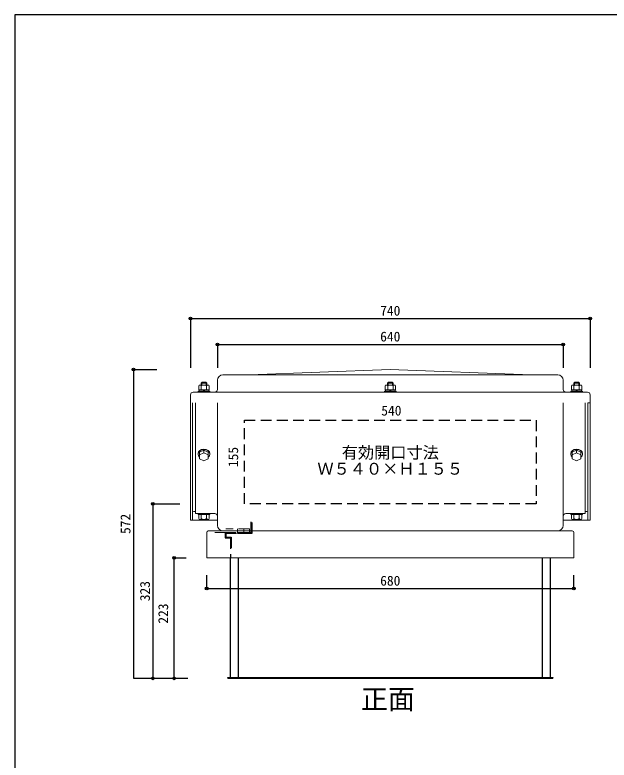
# Model space of a CAD drawing. Units: millimetres at full size, sheet at 1:10. Extents: x -4472 to 3992, y -1263 to 1497.
# Drawn here: x -8 to 1092, y 117 to 1497 of the extents above; entities that cross this region are included whole.
import ezdxf
from ezdxf.enums import TextEntityAlignment as Align

# ---------------------------------------------------------------- set-up
doc = ezdxf.new("R2010")
doc.units = ezdxf.units.MM
doc.header["$LTSCALE"] = 10
doc.header["$PDMODE"] = 32
doc.header["$PDSIZE"] = 5
doc.linetypes.add('DASHED2', pattern=[3, 2, -1])
doc.layers.add('0-0_FRP', color=7, linetype='Continuous', lineweight=18)
for name, color, linetype in [('0-1_SUS', 7, 'Continuous'), ('0-3_開口寸法', 3, 'DASHED2'), ('0-8_FRP寸法', 3, 'Continuous'), ('0-9_SUS寸法', 3, 'Continuous'), ('0-F_図面枠', 7, 'Continuous'), ('3-8', 4, 'Continuous')]:
    doc.layers.add(name, color=color, linetype=linetype)
doc.styles.add('ＭＳ ゴシック', font='')
doc.styles.get('ＭＳ ゴシック').set_extended_font_data('MS Gothic')

msp = doc.modelspace()

# ---------------------------------------------------------------- linework, layer by layer
at = {"layer": '0-0_FRP', "color": 4}
for p, q in [((376.69, 830.52), (471.69, 830.52)), ((471.69, 830.52), (901.69, 830.52)), ((996.69, 830.52), (901.69, 830.52)), ((345.89, 811.62), (345.89, 816.02)), ((366.69, 803.52), (366.69, 820.52)), ((690.98, 811.62), (690.98, 816.02)), ((1006.69, 803.52), (1006.69, 820.52)), ((1035.89, 811.62), (1035.89, 816.02)), ((316.69, 793.52), (316.69, 778.52)), ((321.69, 798.52), (341.69, 798.52)), ((361.69, 798.52), (341.69, 798.52)), ((361.69, 798.52), (1011.69, 798.52)), ((1011.69, 798.52), (1051.69, 798.52)), ((1056.69, 793.52), (1056.69, 778.52)), ((316.69, 780.52), (316.69, 576.32)), ((320.69, 574.52), (320.69, 778.52)), ((325.69, 575.52), (325.69, 778.52)), ((366.69, 778.52), (366.69, 746.52)), ((1006.69, 778.52), (1006.69, 746.52)), ((1047.69, 575.52), (1047.69, 778.52)), ((1056.69, 778.52), (1052.69, 778.52)), ((1056.69, 778.52), (1052.69, 778.52)), ((1052.69, 574.52), (1052.69, 778.52)), ((1056.69, 780.52), (1056.69, 576.32)), ((366.69, 746.52), (366.69, 595.52)), ((1006.69, 746.52), (1006.69, 595.52)), ((366.69, 595.52), (366.69, 551.52)), ((1006.69, 595.52), (1006.69, 551.52)), ((316.69, 578.32), (316.69, 561.52)), ((320.69, 576.52), (320.69, 561.52)), ((322.64, 577.52), (325.69, 577.52)), ((325.69, 577.52), (325.69, 573.52)), ((341.69, 573.52), (325.69, 573.52)), ((361.69, 573.52), (341.69, 573.52)), ((361.69, 573.52), (341.69, 573.52)), ((1011.69, 573.52), (1031.69, 573.52)), ((1031.69, 573.52), (1047.69, 573.52)), ((1047.69, 577.52), (1047.69, 573.52)), ((1050.69, 577.52), (1047.69, 577.52)), ((1056.69, 578.32), (1056.69, 561.52)), ((316.69, 561.52), (320.69, 561.52)), ((320.69, 561.52), (366.69, 561.52)), ((1056.69, 561.52), (1052.69, 561.52)), ((346.69, 538.52), (346.69, 491.52)), ((349.69, 541.52), (376.69, 541.52)), ((356.69, 541.52), (425.69, 541.52)), ((376.69, 541.52), (403.69, 541.52)), ((376.69, 541.52), (403.69, 541.52)), ((376.69, 541.52), (403.69, 541.52)), ((376.69, 541.52), (403.69, 541.52)), ((415.69, 541.52), (425.69, 541.52)), ((415.69, 541.52), (425.69, 541.52)), ((957.69, 541.52), (947.69, 541.52)), ((996.69, 541.52), (969.69, 541.52)), ((1023.69, 541.52), (996.69, 541.52)), ((1026.69, 538.52), (1026.69, 491.52)), ((1026.69, 491.52), (346.69, 491.52))]:
    msp.add_line(p, q, dxfattribs=at)
at = {"layer": '0-0_FRP'}
for p, q in [((336.69, 815.22), (346.69, 815.22)), ((336.69, 815.22), (336.69, 811.62)), ((346.69, 815.22), (345.19, 816.72)), ((346.69, 811.62), (346.69, 815.22)), ((681.78, 815.22), (691.78, 815.22)), ((681.78, 815.22), (681.78, 811.62)), ((691.78, 815.22), (690.28, 816.72)), ((691.78, 811.62), (691.78, 815.22)), ((1026.69, 815.22), (1026.69, 811.62)), ((1026.69, 815.22), (1036.69, 815.22)), ((1036.69, 815.22), (1035.19, 816.72)), ((1036.69, 811.62), (1036.69, 815.22)), ((331.88, 802.62), (331.88, 810.2)), ((351.51, 802.62), (331.88, 802.62)), ((332.49, 800.12), (332.49, 802.62)), ((341.45, 802.62), (332.76, 802.62)), ((349.05, 811.62), (334.33, 811.62)), ((336.79, 802.62), (336.79, 810.2)), ((340.05, 800.12), (341.19, 802.62)), ((343.34, 802.62), (342.2, 800.12)), ((351.16, 802.62), (343.6, 802.62)), ((346.6, 802.62), (346.6, 810.2)), ((350.89, 802.62), (350.89, 800.12)), ((351.51, 802.62), (351.51, 810.2)), ((676.96, 802.62), (676.96, 810.2)), ((696.59, 802.62), (676.96, 802.62)), ((677.58, 800.12), (677.58, 802.62)), ((686.54, 802.62), (677.84, 802.62)), ((694.14, 811.62), (679.42, 811.62)), ((681.87, 802.62), (681.87, 810.2)), ((685.13, 800.12), (686.27, 802.62)), ((688.42, 802.62), (687.28, 800.12)), ((696.24, 802.62), (688.69, 802.62)), ((691.69, 802.62), (691.69, 810.2)), ((695.98, 802.62), (695.98, 800.12)), ((696.59, 802.62), (696.59, 810.2)), ((1021.88, 802.62), (1021.88, 810.2)), ((1041.51, 802.62), (1021.88, 802.62)), ((1022.49, 800.12), (1022.49, 802.62)), ((1031.45, 802.62), (1022.76, 802.62)), ((1039.05, 811.62), (1024.33, 811.62)), ((1026.79, 802.62), (1026.79, 810.2)), ((1030.05, 800.12), (1031.19, 802.62)), ((1033.34, 802.62), (1032.2, 800.12)), ((1041.16, 802.62), (1033.6, 802.62)), ((1036.6, 802.62), (1036.6, 810.2)), ((1040.89, 802.62), (1040.89, 800.12)), ((1041.51, 802.62), (1041.51, 810.2)), ((350.69, 800.12), (330.69, 800.12)), ((330.69, 800.12), (330.69, 798.52)), ((340.31, 800.12), (332.76, 800.12)), ((352.69, 800.12), (342.46, 800.12)), ((352.69, 800.12), (352.69, 798.52)), ((695.78, 800.12), (675.78, 800.12)), ((675.78, 800.12), (675.78, 798.52)), ((685.4, 800.12), (677.84, 800.12)), ((697.78, 800.12), (687.55, 800.12)), ((697.78, 800.12), (697.78, 798.52)), ((1020.69, 800.12), (1020.69, 798.52)), ((1040.69, 800.12), (1020.69, 800.12)), ((1030.31, 800.12), (1022.76, 800.12)), ((1042.69, 800.12), (1032.46, 800.12)), ((1042.69, 800.12), (1042.69, 798.52)), ((333.69, 687.4), (341.69, 691.13)), ((341.69, 691.13), (341.69, 686.22)), ((341.69, 691.13), (349.69, 687.4)), ((1023.69, 687.4), (1031.69, 691.13)), ((1031.69, 691.13), (1031.69, 686.22)), ((1031.69, 691.13), (1039.69, 687.4)), ((333.69, 682.48), (341.69, 686.22)), ((341.69, 686.22), (349.69, 682.48)), ((349.69, 687.4), (349.69, 682.48)), ((349.69, 682.48), (349.69, 675.01)), ((1023.69, 687.4), (1023.69, 682.48)), ((1023.69, 682.48), (1031.69, 686.22)), ((1023.69, 682.48), (1023.69, 675.01)), ((1031.69, 686.22), (1039.69, 682.48)), ((1039.69, 687.4), (1039.69, 682.48)), ((1039.69, 682.48), (1039.69, 675.01)), ((333.69, 675.01), (341.69, 671.27)), ((341.69, 671.27), (349.69, 675.01)), ((1023.69, 675.01), (1031.69, 671.27)), ((1031.69, 671.27), (1039.69, 675.01)), ((330.69, 573.52), (330.69, 571.92)), ((330.69, 571.92), (350.69, 571.92)), ((352.69, 571.92), (331.88, 571.92)), ((331.88, 571.92), (331.88, 564.33)), ((336.79, 571.92), (336.79, 564.33)), ((346.6, 571.92), (346.6, 564.33)), ((351.51, 571.92), (351.51, 564.33)), ((352.69, 573.52), (352.69, 571.92)), ((1021.88, 571.92), (1021.88, 564.33)), ((1042.69, 571.92), (1021.88, 571.92)), ((1026.79, 571.92), (1026.79, 564.33)), ((1036.6, 571.92), (1036.6, 564.33)), ((1041.51, 571.92), (1041.51, 564.33)), ((1042.69, 573.52), (1042.69, 571.92))]:
    msp.add_line(p, q, dxfattribs=at)
at = {"layer": '0-0_FRP', "color": 3}
for p, q in [((330.69, 684.7), (330.69, 683.66)), ((352.69, 684.7), (352.69, 683.66)), ((1020.69, 684.7), (1020.69, 683.66)), ((1042.69, 684.7), (1042.69, 683.66))]:
    msp.add_line(p, q, dxfattribs=at)
at = {"layer": '0-0_FRP', "color": 4, "linetype": 'DASHED2'}
for p, q in [((361.99, 538.52), (380.69, 538.52)), ((425.69, 545.52), (382.19, 545.52)), ((403.69, 538.52), (403.69, 545.52)), ((415.69, 538.52), (415.69, 545.52)), ((425.69, 538.52), (425.69, 545.52))]:
    msp.add_line(p, q, dxfattribs=at)
at = {"layer": '0-0_FRP', "color": 4}
for points in [[(425.69, 830.52), (686.69, 840.52), (947.69, 830.52)], [(337.49, 816.02), (337.49, 813.38), (337.49, 811.62)], [(682.58, 816.02), (682.58, 813.38), (682.58, 811.62)], [(1027.49, 816.02), (1027.49, 813.38), (1027.49, 811.62)], [(1052.69, 576.52), (1052.69, 561.52), (1006.69, 561.52)], [(1016.69, 541.52), (947.69, 541.52), (425.69, 541.52)]]:
    msp.add_lwpolyline(points, dxfattribs=at)
at = {"layer": '0-0_FRP'}
for points in [[(345.19, 816.72), (338.19, 816.72), (336.69, 815.22)], [(690.28, 816.72), (683.28, 816.72), (681.78, 815.22)], [(1035.19, 816.72), (1028.19, 816.72), (1026.69, 815.22)], [(333.69, 687.4), (333.69, 682.48), (333.69, 675.01)], [(1020.69, 573.52), (1020.69, 571.92), (1040.69, 571.92)], [(349.05, 562.92), (334.33, 562.92), (349.05, 562.92)], [(1039.05, 562.92), (1024.33, 562.92), (1039.05, 562.92)]]:
    msp.add_lwpolyline(points, dxfattribs=at)
at = {"layer": '0-0_FRP', "color": 4}
for centre, radius, start, end in [((376.69, 820.52), 10, 90, 180), ((996.69, 820.52), 10, 0, 90), ((361.69, 803.52), 5, 270, 0), ((1011.69, 803.52), 5, 180, 270), ((321.69, 793.52), 5, 90, 180), ((1051.69, 793.52), 5, 0, 90), ((322.69, 575.52), 2, 90, 180), ((361.69, 568.52), 5, 0, 90), ((1011.69, 568.52), 5, 90, 180), ((1050.69, 575.52), 2, 0, 90), ((349.69, 538.52), 3, 90, 180), ((376.69, 551.52), 10, 180, 270), ((996.69, 551.52), 10, 270, 0), ((1023.69, 538.52), 3, 0, 90)]:
    msp.add_arc(centre, radius, start, end, dxfattribs=at)
at = {"layer": '0-0_FRP'}
for centre, radius, start, end in [((334.33, 808.78), 2.83, 29.99985, 149.99985), ((341.69, 802.41), 9.21, 57.79585, 122.2043), ((349.05, 808.78), 2.83, 29.99985, 149.99985), ((679.42, 808.78), 2.83, 29.99985, 149.99985), ((686.78, 802.41), 9.21, 57.79585, 122.2043), ((694.14, 808.78), 2.83, 29.99985, 149.99985), ((1024.33, 808.78), 2.83, 29.99985, 149.99985), ((1031.69, 802.41), 9.21, 57.79585, 122.2043), ((1039.05, 808.78), 2.83, 29.99985, 149.99985), ((334.33, 565.75), 2.83, 210.00015, 330.00015), ((341.69, 572.13), 9.21, 237.7957, 302.20415), ((349.05, 565.75), 2.83, 210.00015, 330.00015), ((1024.33, 565.75), 2.83, 210.00015, 330.00015), ((1031.69, 572.13), 9.21, 237.7957, 302.20415), ((1039.05, 565.75), 2.83, 210.00015, 330.00015)]:
    msp.add_arc(centre, radius, start, end, dxfattribs=at)
at = {"layer": '0-0_FRP', "color": 3}
for centre, start_param, end_param in [((341.69, 683.66), 2.3851363, 7.0396417), ((341.69, 684.7), 3.1415927, 6.2831853), ((1031.69, 683.66), 2.3851363, 7.0396417), ((1031.69, 684.7), 3.1415927, 6.2831853)]:
    msp.add_ellipse(centre, major_axis=(-11, 0), ratio=0.761243, start_param=start_param, end_param=end_param, dxfattribs=at)
at = {"layer": '0-1_SUS', "linetype": 'DASHED2'}
for p, q in [((430.69, 537.02), (430.69, 558.52)), ((403.69, 538.52), (403.69, 537.02)), ((415.69, 538.52), (415.69, 537.02)), ((382.19, 537.02), (403.69, 537.02)), ((382.19, 537.02), (382.19, 530.02)), ((390.69, 528.52), (390.69, 491.52)), ((403.69, 537.02), (415.69, 537.02)), ((415.69, 537.02), (430.69, 537.02))]:
    msp.add_line(p, q, dxfattribs=at)
at = {"layer": '0-1_SUS'}
for p, q in [((390.69, 270.02), (390.69, 491.52)), ((405.69, 270.02), (405.69, 491.52)), ((967.69, 491.52), (967.69, 270.02)), ((982.69, 491.52), (982.69, 270.02)), ((385.69, 268.52), (987.69, 268.52)), ((987.69, 270.02), (987.69, 268.52))]:
    msp.add_line(p, q, dxfattribs=at)
at = {"layer": '0-1_SUS', "linetype": 'DASHED2'}
for points in [[(415.69, 538.52), (429.19, 538.52), (429.19, 558.52)], [(380.69, 538.52), (380.69, 528.52), (390.69, 528.52)], [(380.69, 538.52), (403.69, 538.52), (415.69, 538.52)], [(382.19, 530.02), (392.19, 530.02), (392.19, 500.1)]]:
    msp.add_lwpolyline(points, dxfattribs=at)
at = {"layer": '0-1_SUS'}
msp.add_lwpolyline([(385.69, 268.52), (385.69, 270.02), (987.69, 270.02)], dxfattribs=at)
at = {"layer": '0-3_開口寸法', "color": 2}
msp.add_lwpolyline([(416.69, 746.52), (956.69, 746.52), (956.69, 591.52), (416.69, 591.52)], close=True, dxfattribs=at)
at = {"layer": '0-8_FRP寸法', "color": 4}
for p, q in [((316.69, 934.65), (1056.69, 934.65)), ((366.69, 886.79), (1006.69, 886.79)), ((211, 840.52), (211, 268.52)), ((286.45, 268.52), (286.45, 491.52)), ((346.69, 434.65), (1026.69, 434.65))]:
    msp.add_line(p, q, dxfattribs=at)
at = {"layer": '0-8_FRP寸法'}
for p, q in [((316.69, 934.65), (316.69, 843.62)), ((1056.69, 934.65), (1056.69, 843.62)), ((366.69, 886.79), (366.69, 843.62)), ((1006.69, 886.79), (1006.69, 843.62)), ((211, 840.52), (254.19, 840.52)), ((247.03, 591.52), (268.44, 591.52)), ((247.03, 591.52), (297.06, 591.52)), ((286.45, 491.52), (308.93, 491.52)), ((346.69, 434.65), (346.69, 459.84)), ((1026.69, 434.65), (1026.69, 459.84)), ((211, 268.52), (254.19, 268.52)), ((247.03, 268.52), (268.44, 268.52)), ((247.03, 268.52), (311.57, 268.52))]:
    msp.add_line(p, q, dxfattribs=at)
at = {"layer": '0-8_FRP寸法', "color": 6}
for p in [(316.69, 934.65), (1056.69, 934.65), (366.69, 886.79), (1006.69, 886.79), (211, 840.52), (247.03, 591.52), (286.45, 491.52), (346.69, 434.65), (1026.69, 434.65), (247.03, 268.52), (286.45, 268.52)]:
    msp.add_point(p, dxfattribs=at)
at = {"layer": '0-F_図面枠'}
msp.add_lwpolyline([(3991.62, 1497.08), (-8.38, 1497.08), (-8.38, -1262.92)], dxfattribs=at)
at = {"layer": '3-8'}
msp.add_line((247.03, 591.52), (247.03, 268.52), dxfattribs=at)

# ---------------------------------------------------------------- texts
at = {"layer": '0-0_FRP', "color": 6, "style": 'ＭＳ ゴシック'}
msp.add_text('正面', height=36.66, dxfattribs=at).set_placement((632.35, 200.63), align=Align.BOTTOM_LEFT)
at = {"layer": '0-3_開口寸法', "style": 'ＭＳ ゴシック'}
for s, height, p in [('540', 18.33, (669.94, 749.68)), ('有効開口寸法', 21.99, (596.69, 669.02)), ('Ｗ５４０×Ｈ１５５', 21.99, (551.69, 639.02))]:
    msp.add_text(s, height=height, dxfattribs=at).set_placement(p, align=Align.BOTTOM_LEFT)
msp.add_text('155', height=18.33, rotation=90, dxfattribs=at).set_placement((410.44, 659.64), align=Align.BOTTOM_LEFT)
at = {"layer": '0-8_FRP寸法', "style": 'ＭＳ ゴシック'}
for s, p in [('740', (667.94, 934.65)), ('680', (667.94, 434.65))]:
    msp.add_text(s, height=18.33, dxfattribs=at).set_placement(p, align=Align.BOTTOM_LEFT)
for s, p in [('572', (211, 535.77)), ('223', (280.82, 369.7))]:
    msp.add_text(s, height=18.33, rotation=90, dxfattribs=at).set_placement(p, align=Align.BOTTOM_LEFT)
at = {"layer": '0-9_SUS寸法', "style": 'ＭＳ ゴシック'}
msp.add_text('640', height=18.33, dxfattribs=at).set_placement((667.94, 886.79), align=Align.BOTTOM_LEFT)
msp.add_text('323', height=18.33, rotation=90, dxfattribs=at).set_placement((247.03, 411.27), align=Align.BOTTOM_LEFT)

doc.saveas('drawing.dxf')
